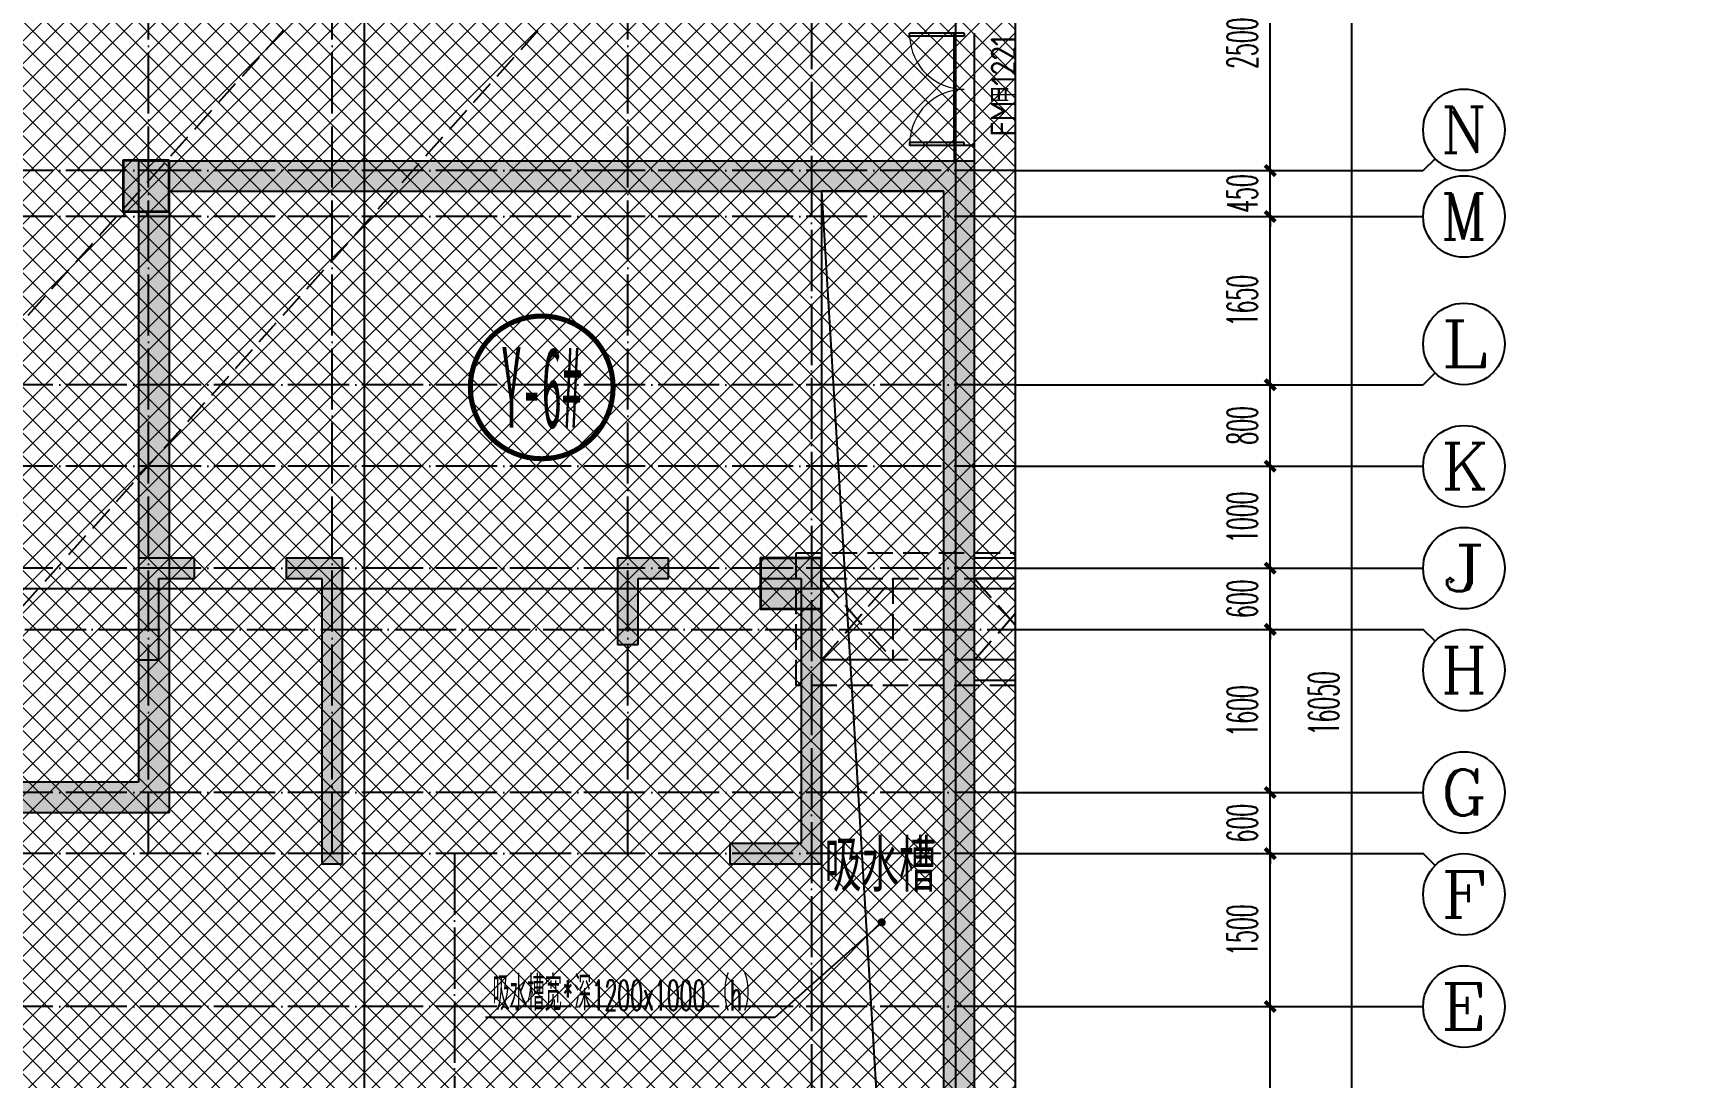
# Model space of a CAD drawing. Extents: x 27938 to 1507990, y 110129 to 923079.
# Drawn here: x 703161 to 719494, y 575631 to 585876 of the extents above; entities that cross this region are included whole.
import ezdxf
from ezdxf.enums import TextEntityAlignment as Align
from ezdxf.xclip import XClip

# ---------------------------------------------------------------- set-up
doc = ezdxf.new("R2010")
doc.units = 0
doc.header["$LTSCALE"] = 1000
doc.header["$MEASUREMENT"] = 0
doc.header["$XCLIPFRAME"] = 0
for name, pattern in [('__DASH', [0.35, 0.25, -0.1]), ('DASH', [0.35, 0.25, -0.1]), ('DOTE', [2.4200000000000004, 2, -0.2, 0.02, -0.2])]:
    doc.linetypes.add(name, pattern=pattern)
for name, color, linetype in [('----建筑底图', 8, 'Continuous'), ('0-设备用房', 1, 'Continuous'), ('A-看线', 4, 'Continuous'), ('AXIS', 3, 'Continuous'), ('AXIS_TEXT', 7, 'Continuous'), ('COLUMN', 9, 'Continuous'), ('DIM_IDEN', 67, 'Continuous'), ('DIM_LEAD', 3, 'Continuous'), ('DOOR_FIRE', 4, 'Continuous'), ('DOOR_FIRE_TEXT', 7, 'Continuous'), ('DOTE', 1, 'Continuous'), ('HS-A-墙-砖', 2, 'Continuous'), ('HS-A-墙-砼', 41, 'Continuous'), ('HS-A-留孔-顶板面', 3, 'DASH'), ('PUB_HATCH', 8, 'Continuous'), ('建-墙-填充', 8, 'Continuous')]:
    doc.layers.add(name, color=color, linetype=linetype)
doc.layers.add('填充', color=251, linetype='Continuous', lineweight=5)
doc.layers.add('砼柱', color=2, linetype='Continuous', lineweight=35)
doc.styles.add('_TCH_AXIS', font='COMPLEX', dxfattribs={"bigfont": 'GBCBIG'})
doc.styles.add('_TCH_DIM', font='SIMPLEX.shx', dxfattribs={"width": 0.7, "bigfont": 'GBCBIG.shx'})
doc.styles.add('_TCH_DIM_T3', font='SIMPLEX.shx', dxfattribs={"width": 0.4941176470588236, "bigfont": 'GBCBIG.shx'})
doc.styles.add('_TCH_LABEL', font='simhei.ttf')
doc.styles.add('_TCH_SPACE', font='SIMPLEX', dxfattribs={"height": 5, "bigfont": 'GBCBIG'})
doc.styles.add('COMPLEX', font='COMPLEX')
doc.styles.get("Standard").update_dxf_attribs({"font": 'gbenor.shx', "bigfont": 'gbcbig.shx'})
doc.dimstyles.new('_TCH_ARCH&&100', dxfattribs={"dimtxt": 297.5, "dimasz": 100, "dimexe": 250, "dimexo": 300, "dimgap": 126.25, "dimtad": 1, "dimdec": 0, "dimzin": 0, "dimdsep": 46, "dimtxsty": '_TCH_DIM_T3', "dimblk": 'ARCHTICK', "dimcen": 0.09, "dimclrt": 4, "dimazin": 2, "dimtfac": 1, "dimtdec": 0, "dimtix": 1, "dimtmove": 2, "dimatfit": 3, "dimfxl": 100, "dimtolj": 1, "dimtzin": 0, "dimarcsym": 0})

# ---------------------------------------------------------------- blocks, each defined once
blk = doc.blocks.new('GFDGFSDFGD')
at = {"layer": 'PUB_HATCH'}
for points in [[(464566.5323886855, 373023.7243817647), (464016.6169796197, 373023.7242364523), (464016.6175497696, 372023.7232685714), (464216.6167312602, 372023.7239847798), (464216.6166784351, 372823.7236273639), (464566.5323204177, 372823.7234225881)], [(465466.6143274726, 373023.7242148577), (465466.6143274726, 372823.7242148577), (465816.6143274726, 372823.7242148577), (465816.6143262736, 370023.7242154307), (466016.6143262736, 370023.7242154307), (466016.6143274726, 373023.7242148577)], [(469216.5278856933, 373023.7489891218), (468716.6142146345, 373023.7489891474), (468716.614215821, 372173.7490466764), (468916.614215821, 372173.7490466764), (468916.6142146345, 372823.7489891474), (469216.5278856932, 372823.7489891325)], [(470116.5278858056, 373023.7242363702), (470116.5400559873, 372823.7242219659), (470516.6248608171, 372823.7242150244), (470516.6271137528, 370223.7253745406), (469816.6220033753, 370223.7236638459), (469816.6219505749, 370023.7246210462), (470716.6247331647, 370023.7284206367), (470716.6245596325, 373023.7248241129)]]:
    blk.add_hatch(color=0, dxfattribs=at).paths.add_polyline_path(points)
at = {"layer": 'COLUMN', "color": 0}
for p, q in [((464566.5323886855, 373023.7243817647), (464016.6169796197, 373023.7242364523)), ((464016.6169796197, 373023.7242364523), (464016.6175497696, 372023.7232685714)), ((464566.5323204177, 372823.7234225881), (464566.5323886855, 373023.7243817647)), ((465466.6143274726, 373023.7242148577), (465466.6143274726, 372823.7242148577)), ((466016.6143274726, 373023.7242148577), (465466.6143274726, 373023.7242148577)), ((466016.6143262736, 370023.7242154307), (466016.6143274726, 373023.7242148577)), ((469216.5278856933, 373023.7489891218), (468716.6142146345, 373023.7489891474)), ((468716.6142146345, 373023.7489891474), (468716.614215821, 372173.7490466764)), ((469216.5278856932, 372823.7489891325), (469216.5278856933, 373023.7489891218)), ((470716.6245596325, 373023.7248241129), (470116.5278858056, 373023.7242363702)), ((470116.5278858056, 373023.7242363702), (470116.5400559873, 372823.7242219659)), ((470716.6247331647, 370023.7284206367), (470716.6245596325, 373023.7248241129)), ((464216.6167312602, 372023.7239847798), (464216.6166784351, 372823.7236273639)), ((464216.6166784351, 372823.7236273639), (464566.5323204177, 372823.7234225881)), ((465466.6143274726, 372823.7242148577), (465816.6143274726, 372823.7242148577)), ((465816.6143274726, 372823.7242148577), (465816.6143262736, 370023.7242154307)), ((468916.614215821, 372173.7490466764), (468916.6142146345, 372823.7489891474)), ((468916.6142146345, 372823.7489891474), (469216.5278856932, 372823.7489891325)), ((470116.5400559873, 372823.7242219659), (470516.6248608171, 372823.7242150244)), ((470516.6248608171, 372823.7242150244), (470516.6271137528, 370223.7253745406)), ((468716.614215821, 372173.7490466764), (468916.614215821, 372173.7490466764)), ((464016.6175497696, 372023.7232685714), (464216.6167312602, 372023.7239847798)), ((470516.6271137528, 370223.7253745406), (469816.6220033753, 370223.7236638459)), ((469816.6220033753, 370223.7236638459), (469816.6219505749, 370023.7246210462)), ((465816.6143262736, 370023.7242154307), (466016.6143262736, 370023.7242154307)), ((469816.6219505749, 370023.7246210462), (470716.6247331647, 370023.7284206367))]:
    blk.add_line(p, q, dxfattribs=at)
blk = doc.blocks.new('$DorLib2D$00000002')
at = {"color": 0}
for p, q in [((-0.5, -5.684341886080802e-17), (-0.5000000000000007, 0.4875)), ((-0.4750000000000007, 0.4875), (-0.5000000000000007, 0.4875)), ((-0.475, -2.842170943040401e-17), (-0.4750000000000007, 0.4875)), ((0.475, -2.842170943040401e-17), (0.4750000000000007, 0.4875)), ((0.4750000000000007, 0.4875), (0.5000000000000007, 0.4875)), ((0.5, -5.684341886080802e-17), (0.5000000000000007, 0.4875)), ((-0.5, -5.684341886080802e-17), (-0.475, -2.842170943040401e-17)), ((0.5, -5.684341886080802e-17), (0.475, -2.842170943040401e-17))]:
    blk.add_line(p, q, dxfattribs=at)
at = {"color": 0, "lineweight": 13}
for centre, start, end in [((-0.4875, -4.263256414560601e-17), 0, 88.53071641864632), ((0.4875, -4.263256414560601e-17), 91.4692835813537, 180)]:
    blk.add_arc(centre, 0.4875, start, end, dxfattribs=at)
blk = doc.blocks.new('A$C74D73064')
at = {"layer": 'PUB_HATCH'}
for points in [[(30816.76357765065, 65922.25380453607), (30366.76357765065, 65922.25380453607), (30366.76357765065, 65422.25380453607), (30816.76357765065, 65422.25380453607)], [(30516.94739256112, 65919.51078241436), (30816.94739256113, 65619.50628170629), (38416.7503843311, 65619.39226757843), (38716.75038433108, 65919.38776693784)], [(38416.7503843311, 54822.25296063867), (38716.75038433108, 54522.25296063856), (38716.75038433108, 65919.38776693784), (38416.7503843311, 65619.39226757843)], [(37216.76357765065, 62022.25380453607), (36616.76357765065, 62022.25380453607), (36616.76357765065, 61522.25380453607), (37216.76357765065, 61522.25380453607)]]:
    blk.add_hatch(color=0, dxfattribs=at).paths.add_polyline_path(points)
at = {"layer": '填充'}
h = blk.add_hatch(dxfattribs=at)
h.set_pattern_fill('ANSI37', color=0, scale=100, style=0)
h.set_pattern_definition([(45, (-58932.59737397294, 57522.26104246161), (-112.2532015133644, 112.2532015133644), []), (135, (-58932.59737397294, 57522.26104246161), (-112.2532015133644, -112.2532015133644), [])])
h.paths.add_polyline_path([(-1883.245113433339, 67422.2569481032), (-1883.252093272109, 65922.25253493642), (-4383.245926994132, 65922.25253493642), (-4383.245369886106, 63622.25836530142), (-1883.245802703255, 63622.25285050017), (-1883.24528038752, 61422.52731195209), (-6483.052808433014, 61422.52585154667), (-6483.05280949513, 58222.52356318047), (-1733.246660446981, 58222.52356434404), (-1733.24626368488, 57522.26107485557), (966.753737372579, 57522.26107486594), (966.756026635645, 59622.3238344139), (1116.760784007143, 59622.18834295194), (1116.758494829061, 61422.38938027527), (1116.757451275247, 61422.50371264853), (1116.764397479943, 67422.25361470424)], flags=16)
h.paths.add_polyline_path([(28617.14278763864, 63622.25619117322), (28617.14160993224, 65922.25169613352), (26117.14164649148, 65922.25689576706), (26117.1416480873, 67422.25584840844), (23117.14164120343, 67422.25584840844), (23116.79998006136, 61422.52643550967), (18516.80651622411, 61422.52497610822), (18516.80691676997, 58222.52649465378), (23266.79900160988, 58222.52649481338), (23266.798996764, 57522.26019841316), (25966.79899782146, 57522.26019842352), (25966.79899781779, 59622.25636482809), (26416.80034948542, 59622.25741134246), (26416.80034957407, 61422.52504180919), (26116.80271172413, 61422.50283620611), (26117.14164410619, 63622.25626530824)], flags=16)
h.paths.add_polyline_path([(-14883.24656480824, 70322.2568880918), (39116.74030273309, 70322.2568880918), (39116.74030273309, 50822.25688926864), (-14883.24656480824, 50822.25688926864)])
at = {"layer": '建-墙-填充'}
for points in [[(30816.94739256113, 65619.50628170629), (30516.94739256112, 65919.51078241436), (30516.94739256112, 59822.25688808656), (30816.94739256114, 59522.25688808658)], [(30816.94739256114, 59522.25688808658), (30516.94739256112, 59822.25688808656), (25766.75315446724, 59822.25688808656), (26066.75315446731, 59522.25688808657)]]:
    blk.add_hatch(color=0, dxfattribs=at).paths.add_polyline_path(points)
at = {"color": 0}
blk.add_lwpolyline([(-14883.24656480824, 70322.2568880918), (39116.74030273309, 70322.2568880918), (39116.74030273309, 50822.25688926864), (-14883.24656480824, 50822.25688926864)], close=True, dxfattribs=at)
at = {"layer": 'A-看线', "color": 0, "linetype": 'ByBlock'}
blk.add_lwpolyline([(38416.75956273824, 65619.41500267561), (37216.75956273824, 65619.41500267561), (37216.7476201891, 54822.24419123679), (38416.74761840131, 54822.24419123679)], close=True, dxfattribs=at)
blk.add_lwpolyline([(37216.75956273824, 65619.41500267561), (37854.7963648939, 55130.72690042388), (38416.74761840119, 54823.24419135787)], dxfattribs=at)
at = {"layer": 'DIM_IDEN', "color": 0, "const_width": 50}
blk.add_lwpolyline([(35172.20118021767, 63695.75163025106, 1), (33772.20118021767, 63695.75163025106, 1)], format="xyb", close=True, dxfattribs=at)
at = {"layer": 'DIM_LEAD', "color": 0, "linetype": 'ByBlock'}
for p, q in [((37806.53225074871, 58448.1311980657), (36759.06348740379, 57513.64130969194)), ((36759.06348740379, 57513.64130969194), (33919.42383836032, 57513.64130969194))]:
    blk.add_line(p, q, dxfattribs=at)
at = {"layer": 'DIM_LEAD', "color": 0, "linetype": 'ByBlock', "const_width": 40}
blk.add_lwpolyline([(37821.45631212884, 58461.44556594113, 1), (37791.60818936859, 58434.81683019028, 1)], format="xyb", close=True, dxfattribs=at)
at = {"layer": 'DOOR_FIRE', "color": 0}
for p, q in [((38516.7503843318, 66069.22633582202), (38516.7503843318, 67169.22633582202)), ((38716.7503843318, 66069.22633582202), (38716.7503843318, 67169.22633582202))]:
    blk.add_line(p, q, dxfattribs=at)
at = {"layer": 'DOTE', "color": 0}
for p, q in [((32730.03510113072, 128076.6066358479), (32730.03510113072, 3986.254199284827)), ((38530.0351011306, 128076.6066358479), (38530.0351011306, 3986.254199284827)), ((186069.1586907371, 61719.25646165141), (-82096.49317365023, 61719.25646165141))]:
    blk.add_line(p, q, dxfattribs=at)
at = {"layer": 'HS-A-墙-砖', "color": 0}
for p, q in [((38716.75038433178, 66069.22633582175), (38516.75038433162, 66069.22633582175)), ((38516.75038433162, 66069.22633582175), (38516.7503843318, 65919.387766939)), ((38716.7503843318, 65919.387766939), (38716.75038433178, 66069.22633582175)), ((38516.7503843318, 65919.387766939), (38716.7503843318, 65919.387766939)), ((39616.68672867333, 62022.25298262438), (38716.7503843311, 62022.25298262422)), ((38716.7503843311, 61822.25298262422), (38716.7503843311, 62022.25298262422)), ((39416.68672867325, 61822.25298262381), (38716.7503843311, 61822.25298262422)), ((39416.68672867325, 61022.25898855524), (38716.7503843311, 61022.25898855564)), ((38716.7503843311, 60822.25898855564), (38716.7503843311, 61022.25898855564)), ((39616.68672867333, 60822.25898855526), (38716.7503843311, 60822.25898855564))]:
    blk.add_line(p, q, dxfattribs=at)
at = {"layer": 'HS-A-墙-砼', "color": 0}
for p, q in [((30516.94739256112, 65919.51078241436), (30516.94739256112, 59822.25688808656)), ((30516.94739256112, 65919.51078241436), (38716.75038433108, 65919.38776693784)), ((38716.75038433108, 54522.25296063856), (38716.75038433108, 65919.38776693784)), ((30816.94739256113, 65619.50628170629), (30816.94739256114, 59522.25688808658)), ((30816.94739256113, 65619.50628170629), (38416.7503843311, 65619.39226757843)), ((38416.7503843311, 54822.25296063867), (38416.7503843311, 65619.39226757843)), ((30516.94739256112, 59822.25688808656), (25766.75315446724, 59822.25688808656)), ((30816.94739256114, 59522.25688808658), (26066.75315446731, 59522.25688808657))]:
    blk.add_line(p, q, dxfattribs=at)
at = {"layer": 'HS-A-留孔-顶板面', "color": 0}
for points in [[(36966.78146155411, 62072.23897288041), (39666.68672867271, 62072.23897288041), (39666.68672867271, 60772.25898853561), (36966.78146155411, 60772.25898853561)], [(37216.78146155411, 61822.23897288041), (39416.68672867271, 61822.23897288041), (39416.68672867271, 61022.25898853561), (37216.78146155411, 61022.25898853561)]]:
    blk.add_lwpolyline(points, close=True, dxfattribs=at)
for points in [[(37216.78146155411, 61822.23897288041), (37916.66875982238, 61822.25298262341), (37916.79288340546, 61022.2529887862), (37216.78146155411, 61022.2529887862), (37216.78146155411, 61822.23897288041), (37916.79288340546, 61022.2529887862), (37216.78146155411, 61022.2529887862), (37916.66875982238, 61822.25298262341)], [(38716.74835083587, 61822.24497263855), (39416.63564910414, 61822.25898238167), (39416.75977268722, 61022.25898854434), (38716.74835083587, 61022.25898854434), (38716.74835083587, 61822.24497263855), (39416.75977268722, 61022.25898854434), (38716.74835083587, 61022.25898854434), (39416.63564910414, 61822.25898238167)]]:
    blk.add_lwpolyline(points, dxfattribs=at)
at = {"layer": 'PUB_HATCH', "color": 0}
for points in [[(30816.76357765065, 65922.25380453607), (30366.76357765065, 65922.25380453607), (30366.76357765065, 65422.25380453607), (30816.76357765065, 65422.25380453607)], [(37216.76357765065, 62022.25380453607), (36616.76357765065, 62022.25380453607), (36616.76357765065, 61522.25380453607), (37216.76357765065, 61522.25380453607)]]:
    blk.add_lwpolyline(points, close=True, dxfattribs=at)
at = {"layer": '砼柱', "color": 0, "lineweight": 35}
for points in [[(30816.76357765065, 65922.25380453607), (30366.76357765065, 65922.25380453607), (30366.76357765065, 65422.25380453607), (30816.76357765065, 65422.25380453607)], [(37216.76357765065, 62022.25380453607), (36616.76357765065, 62022.25380453607), (36616.76357765065, 61522.25380453607), (37216.76357765065, 61522.25380453607)]]:
    blk.add_lwpolyline(points, close=True, dxfattribs=at)
at = {"color": 169}
blk.add_blockref('GFDGFSDFGD', (-433499.8252640743, -311001.4679434196), dxfattribs=at)
at = {"layer": 'DOOR_FIRE', "color": 169, "xscale": 1100, "yscale": 1100, "zscale": 200, "rotation": 90}
blk.add_blockref('$DorLib2D$00000002', (38616.7503843318, 66619.22633582202), dxfattribs=at)
at = {"layer": '0-设备用房', "color": 0, "style": '_TCH_SPACE'}
blk.add_text('吸水槽', height=506.3829787234042, dxfattribs=at).set_placement((37245.25269176194, 58749.31928868301))
at = {"layer": 'DIM_IDEN', "color": 0, "style": '_TCH_LABEL', "width": 0.3476562500000012}
blk.add_text('Y-6#', height=791.9595949289333, dxfattribs=at).set_placement((34076.2213827532, 63299.7718327866), (34868.18097768214, 63299.7718327866), align=Align.FIT)
at = {"layer": 'DIM_LEAD', "color": 0, "linetype": 'ByBlock', "style": '_TCH_DIM'}
for s, height, width, p in [('吸水槽宽', 337.5886524822695, 0.7, (33989.42383836032, 57583.64130969194)), ('*', 297.5, 0.4941176470588236, (34677.50894474329, 57583.64130969194)), ('深', 337.5886524822695, 0.7, (34789.50894474329, 57583.64130969194)), ('1200x1000', 297.5, 0.4941176470588236, (34961.53022133904, 57583.64130969194)), ('（', 337.5886524822695, 0.7, (36144.53022133904, 57583.64130969194)), ('h', 297.5, 0.4941176470588236, (36316.55149793479, 57583.64130969194)), ('）', 337.5886524822695, 0.7, (36449.55149793479, 57583.64130969194))]:
    blk.add_text(s, height=height, dxfattribs=dict(at, width=width)).set_placement(p)
at = {"layer": 'DOOR_FIRE_TEXT', "color": 0}
for s, height, p in [('1221', 245, (39120.88123101497, 66654.19530745324)), ('FM', 245, (39120.88123101497, 66155.50736419082)), ('甲', 236.3120567375886, (39120.88123101497, 66482.1740308575))]:
    blk.add_text(s, height=height, rotation=90, dxfattribs=at).set_placement(p)
blk = doc.blocks.new('HFHFTHFD')
at = {"layer": 'DOTE', "color": 0, "linetype": 'DOTE', "ltscale": 0.3}
for p, q in [((464116.57870278, 601748.8100473222), (464116.5787021944, 612948.8100463543)), ((465916.5787028704, 601748.8100473222), (465916.5787028704, 612948.8100463543)), ((468816.5787029798, 601748.8100391305), (468816.5787029798, 612948.8100463543)), ((470616.5787020952, 612948.8100463543), (470616.5787020951, 593448.8100475312)), ((472616.5787020951, 608448.8100463543), (418616.5787028495, 608448.8100463543)), ((472616.5787020951, 607998.8100463543), (418616.5787028495, 607998.8100463543)), ((472616.5787020951, 606348.8100465569), (418616.5787028495, 606348.8100465569)), ((472616.5787020951, 605548.8100406288), (418616.5787028495, 605548.8100406289)), ((472616.5787020951, 604548.8100471114), (418616.5787028495, 604548.8100471116)), ((418616.5787028495, 603949.0803176122), (472616.5787020951, 603949.0802720234)), ((472616.5787020951, 602348.8100463724), (418616.5787028495, 602348.8100463726)), ((472616.5787020951, 601748.8100473221), (418616.5787028495, 601748.8100473222)), ((467116.5787022669, 601748.8100392178), (467116.5787022669, 593448.8100475312)), ((472616.5787020951, 600248.810045596), (418616.5787028495, 600248.8100466327))]:
    blk.add_line(p, q, dxfattribs=at)
blk = doc.blocks.new('_ArchTick')
at = {"color": 0, "linetype": 'ByBlock', "const_width": 0.4}
blk.add_lwpolyline([(-0.5, -0.5), (0.5, 0.5)], dxfattribs=at)
blk = doc.blocks.new('*D327')
at = {"layer": 'AXIS', "color": 0, "lineweight": -2}
for p, q in [((713091.7965463169, 576328.9224849804), (715541.7965463169, 576328.9224849804)), ((715291.7965463169, 573328.9224858775), (715291.7965463169, 576328.9224849804)), ((713091.7965463169, 573328.9224858775), (715541.7965463169, 573328.9224858775))]:
    blk.add_line(p, q, dxfattribs=at)
at = {"layer": 'Defpoints', "color": 0}
for p in [(712791.7965463169, 576328.9224849804), (715291.7965463169, 576328.9224849804), (712791.7965463169, 573328.9224858775)]:
    blk.add_point(p, dxfattribs=at)
at = {"layer": 'AXIS', "color": 0, "lineweight": -2, "xscale": 100, "yscale": 100, "zscale": 100}
for p, rotation in [((715291.7965463169, 576328.9224849804), 90), ((715291.7965463169, 573328.9224858775), 270)]:
    blk.add_blockref('_ArchTick', p, dxfattribs=dict(at, rotation=rotation))
at = {"layer": 'AXIS', "color": 4, "insert": (715016.7965463168, 574828.9224854291), "char_height": 297.5, "attachment_point": 5, "rotation": 90, "style": '_TCH_DIM_T3'}
blk.add_mtext('\\A1;3000', dxfattribs=at)
blk = doc.blocks.new('*D328')
at = {"layer": 'AXIS', "color": 0, "lineweight": -2}
for p, q in [((713091.7965463169, 577828.9224856698), (715541.7965463169, 577828.9224856698)), ((715291.7965463169, 576328.9224849804), (715291.7965463169, 577828.9224856698)), ((713091.7965463169, 576328.9224849804), (715541.7965463169, 576328.9224849804))]:
    blk.add_line(p, q, dxfattribs=at)
at = {"layer": 'Defpoints', "color": 0}
for p in [(712791.7965463169, 577828.9224856698), (715291.7965463169, 577828.9224856698), (712791.7965463169, 576328.9224849804)]:
    blk.add_point(p, dxfattribs=at)
at = {"layer": 'AXIS', "color": 0, "lineweight": -2, "xscale": 100, "yscale": 100, "zscale": 100}
for p, rotation in [((715291.7965463169, 577828.9224856698), 90), ((715291.7965463169, 576328.9224849804), 270)]:
    blk.add_blockref('_ArchTick', p, dxfattribs=dict(at, rotation=rotation))
at = {"layer": 'AXIS', "color": 4, "insert": (715016.7965463168, 577078.9224853253), "char_height": 297.5, "attachment_point": 5, "rotation": 90, "style": '_TCH_DIM_T3'}
blk.add_mtext('\\A1;1500', dxfattribs=at)
blk = doc.blocks.new('*D329')
at = {"layer": 'AXIS', "color": 0, "lineweight": -2}
for p, q in [((715291.7965463169, 578428.9224847201), (715291.7965463169, 578528.9224847201)), ((713091.7965463169, 578428.9224847201), (715541.7965463169, 578428.9224847201)), ((715291.7965463169, 577828.9224856698), (715291.7965463169, 578428.9224847201)), ((713091.7965463169, 577828.9224856698), (715541.7965463169, 577828.9224856698)), ((715291.7965463169, 577828.9224856698), (715291.7965463169, 577728.9224856698))]:
    blk.add_line(p, q, dxfattribs=at)
at = {"layer": 'Defpoints', "color": 0}
for p in [(712791.7965463169, 578428.9224847201), (715291.7965463169, 578428.9224847201), (712791.7965463169, 577828.9224856698)]:
    blk.add_point(p, dxfattribs=at)
at = {"layer": 'AXIS', "color": 0, "lineweight": -2, "xscale": 100, "yscale": 100, "zscale": 100}
for p, rotation in [((715291.7965463169, 578428.9224847201), 270), ((715291.7965463169, 577828.9224856698), 90)]:
    blk.add_blockref('_ArchTick', p, dxfattribs=dict(at, rotation=rotation))
at = {"layer": 'AXIS', "color": 4, "insert": (715016.7965463168, 578128.9224851951), "char_height": 297.5, "attachment_point": 5, "rotation": 90, "style": '_TCH_DIM_T3'}
blk.add_mtext('\\A1;600', dxfattribs=at)
blk = doc.blocks.new('*D330')
at = {"layer": 'AXIS', "color": 0, "lineweight": -2}
for p, q in [((713091.7965463169, 580029.1927559597), (715541.7965463169, 580029.1927559597)), ((715291.7965463169, 578428.9224847201), (715291.7965463169, 580029.1927559597)), ((713091.7965463169, 578428.9224847201), (715541.7965463169, 578428.9224847201))]:
    blk.add_line(p, q, dxfattribs=at)
at = {"layer": 'Defpoints', "color": 0}
for p in [(712791.7965463169, 580029.1927559597), (715291.7965463169, 580029.1927559597), (712791.7965463169, 578428.9224847201)]:
    blk.add_point(p, dxfattribs=at)
at = {"layer": 'AXIS', "color": 0, "lineweight": -2, "xscale": 100, "yscale": 100, "zscale": 100}
for p, rotation in [((715291.7965463169, 580029.1927559597), 90), ((715291.7965463169, 578428.9224847201), 270)]:
    blk.add_blockref('_ArchTick', p, dxfattribs=dict(at, rotation=rotation))
at = {"layer": 'AXIS', "color": 4, "insert": (715016.7965463168, 579229.05762034), "char_height": 297.5, "attachment_point": 5, "rotation": 90, "style": '_TCH_DIM_T3'}
blk.add_mtext('\\A1;1600', dxfattribs=at)
blk = doc.blocks.new('*D331')
at = {"layer": 'AXIS', "color": 0, "lineweight": -2}
for p, q in [((715291.7965463169, 580628.922485459), (715291.7965463169, 580728.922485459)), ((713091.7965463169, 580628.922485459), (715541.7965463169, 580628.922485459)), ((715291.7965463169, 580029.1927559597), (715291.7965463169, 580628.922485459)), ((713091.7965463169, 580029.1927559597), (715541.7965463169, 580029.1927559597)), ((715291.7965463169, 580029.1927559597), (715291.7965463169, 579929.1927559597))]:
    blk.add_line(p, q, dxfattribs=at)
at = {"layer": 'Defpoints', "color": 0}
for p in [(712791.7965463169, 580628.922485459), (715291.7965463169, 580628.922485459), (712791.7965463169, 580029.1927559597)]:
    blk.add_point(p, dxfattribs=at)
at = {"layer": 'AXIS', "color": 0, "lineweight": -2, "xscale": 100, "yscale": 100, "zscale": 100}
for p, rotation in [((715291.7965463169, 580628.922485459), 270), ((715291.7965463169, 580029.1927559597), 90)]:
    blk.add_blockref('_ArchTick', p, dxfattribs=dict(at, rotation=rotation))
at = {"layer": 'AXIS', "color": 4, "insert": (715016.7965463168, 580329.0576207095), "char_height": 297.5, "attachment_point": 5, "rotation": 90, "style": '_TCH_DIM_T3'}
blk.add_mtext('\\A1;600', dxfattribs=at)
blk = doc.blocks.new('*D332')
at = {"layer": 'AXIS', "color": 0, "lineweight": -2}
for p, q in [((713091.7965463169, 581628.9224789764), (715541.7965463169, 581628.9224789764)), ((715291.7965463169, 580628.922485459), (715291.7965463169, 581628.9224789764)), ((713091.7965463169, 580628.922485459), (715541.7965463169, 580628.922485459))]:
    blk.add_line(p, q, dxfattribs=at)
at = {"layer": 'Defpoints', "color": 0}
for p in [(712791.7965463169, 581628.9224789764), (715291.7965463169, 581628.9224789764), (712791.7965463169, 580628.922485459)]:
    blk.add_point(p, dxfattribs=at)
at = {"layer": 'AXIS', "color": 0, "lineweight": -2, "xscale": 100, "yscale": 100, "zscale": 100}
for p, rotation in [((715291.7965463169, 581628.9224789764), 90), ((715291.7965463169, 580628.922485459), 270)]:
    blk.add_blockref('_ArchTick', p, dxfattribs=dict(at, rotation=rotation))
at = {"layer": 'AXIS', "color": 4, "insert": (715016.7965463168, 581128.9224822179), "char_height": 297.5, "attachment_point": 5, "rotation": 90, "style": '_TCH_DIM_T3'}
blk.add_mtext('\\A1;1000', dxfattribs=at)
blk = doc.blocks.new('*D333')
at = {"layer": 'AXIS', "color": 0, "lineweight": -2}
for p, q in [((713091.7965463169, 582428.9224849062), (715541.7965463169, 582428.9224849062)), ((715291.7965463169, 581628.9224789764), (715291.7965463169, 582428.9224849062)), ((713091.7965463169, 581628.9224789764), (715541.7965463169, 581628.9224789764))]:
    blk.add_line(p, q, dxfattribs=at)
at = {"layer": 'Defpoints', "color": 0}
for p in [(712791.7965463169, 582428.9224849062), (715291.7965463169, 582428.9224849062), (712791.7965463169, 581628.9224789764)]:
    blk.add_point(p, dxfattribs=at)
at = {"layer": 'AXIS', "color": 0, "lineweight": -2, "xscale": 100, "yscale": 100, "zscale": 100}
for p, rotation in [((715291.7965463169, 582428.9224849062), 90), ((715291.7965463169, 581628.9224789764), 270)]:
    blk.add_blockref('_ArchTick', p, dxfattribs=dict(at, rotation=rotation))
at = {"layer": 'AXIS', "color": 4, "insert": (715016.7965463168, 582028.9224819414), "char_height": 297.5, "attachment_point": 5, "rotation": 90, "style": '_TCH_DIM_T3'}
blk.add_mtext('\\A1;800', dxfattribs=at)
blk = doc.blocks.new('*D334')
at = {"layer": 'AXIS', "color": 0, "lineweight": -2}
for p, q in [((713091.7965463169, 584078.9224847022), (715541.7965463169, 584078.9224847022)), ((715291.7965463169, 582428.9224849062), (715291.7965463169, 584078.9224847022)), ((713091.7965463169, 582428.9224849062), (715541.7965463169, 582428.9224849062))]:
    blk.add_line(p, q, dxfattribs=at)
at = {"layer": 'Defpoints', "color": 0}
for p in [(712791.7965463169, 584078.9224847022), (715291.7965463169, 584078.9224847022), (712791.7965463169, 582428.9224849062)]:
    blk.add_point(p, dxfattribs=at)
at = {"layer": 'AXIS', "color": 0, "lineweight": -2, "xscale": 100, "yscale": 100, "zscale": 100}
for p, rotation in [((715291.7965463169, 584078.9224847022), 90), ((715291.7965463169, 582428.9224849062), 270)]:
    blk.add_blockref('_ArchTick', p, dxfattribs=dict(at, rotation=rotation))
at = {"layer": 'AXIS', "color": 4, "insert": (715016.7965463168, 583253.9224848043), "char_height": 297.5, "attachment_point": 5, "rotation": 90, "style": '_TCH_DIM_T3'}
blk.add_mtext('\\A1;1650', dxfattribs=at)
blk = doc.blocks.new('*D335')
at = {"layer": 'AXIS', "color": 0, "lineweight": -2}
for p, q in [((715291.7965463169, 584528.922484702), (715291.7965463169, 584628.922484702)), ((713091.7965463169, 584528.922484702), (715541.7965463169, 584528.922484702)), ((715291.7965463169, 584078.9224847022), (715291.7965463169, 584528.922484702)), ((713091.7965463169, 584078.9224847022), (715541.7965463169, 584078.9224847022)), ((715291.7965463169, 584078.9224847022), (715291.7965463169, 583978.9224847022))]:
    blk.add_line(p, q, dxfattribs=at)
at = {"layer": 'Defpoints', "color": 0}
for p in [(712791.7965463169, 584528.922484702), (715291.7965463169, 584528.922484702), (712791.7965463169, 584078.9224847022)]:
    blk.add_point(p, dxfattribs=at)
at = {"layer": 'AXIS', "color": 0, "lineweight": -2, "xscale": 100, "yscale": 100, "zscale": 100}
for p, rotation in [((715291.7965463169, 584528.922484702), 270), ((715291.7965463169, 584078.9224847022), 90)]:
    blk.add_blockref('_ArchTick', p, dxfattribs=dict(at, rotation=rotation))
at = {"layer": 'AXIS', "color": 4, "insert": (715016.7965463168, 584303.9224847022), "char_height": 297.5, "attachment_point": 5, "rotation": 90, "style": '_TCH_DIM_T3'}
blk.add_mtext('\\A1;450', dxfattribs=at)
blk = doc.blocks.new('*D336')
at = {"layer": 'AXIS', "color": 0, "lineweight": -2}
for p, q in [((713091.7965463169, 587028.922484702), (715541.7965463169, 587028.922484702)), ((715291.7965463169, 584528.922484702), (715291.7965463169, 587028.922484702)), ((713091.7965463169, 584528.922484702), (715541.7965463169, 584528.922484702))]:
    blk.add_line(p, q, dxfattribs=at)
at = {"layer": 'Defpoints', "color": 0}
for p in [(712791.7965463169, 587028.922484702), (715291.7965463169, 587028.922484702), (712791.7965463169, 584528.922484702)]:
    blk.add_point(p, dxfattribs=at)
at = {"layer": 'AXIS', "color": 0, "lineweight": -2, "xscale": 100, "yscale": 100, "zscale": 100}
for p, rotation in [((715291.7965463169, 587028.922484702), 90), ((715291.7965463169, 584528.922484702), 270)]:
    blk.add_blockref('_ArchTick', p, dxfattribs=dict(at, rotation=rotation))
at = {"layer": 'AXIS', "color": 4, "insert": (715016.7965463168, 585778.9224847021), "char_height": 297.5, "attachment_point": 5, "rotation": 90, "style": '_TCH_DIM_T3'}
blk.add_mtext('\\A1;2500', dxfattribs=at)
blk = doc.blocks.new('*D338')
at = {"layer": 'AXIS', "color": 0, "lineweight": -2}
for p, q in [((713091.7965463169, 587328.9211791714), (716341.7965463169, 587328.9211791714)), ((716091.7965463169, 571278.922485879), (716091.7965463169, 587328.9211791714)), ((713091.7965463169, 571278.922485879), (716341.7965463169, 571278.922485879))]:
    blk.add_line(p, q, dxfattribs=at)
at = {"layer": 'Defpoints', "color": 0}
for p in [(712791.7965463169, 587328.9211791714), (716091.7965463169, 587328.9211791714), (712791.7965463169, 571278.922485879)]:
    blk.add_point(p, dxfattribs=at)
at = {"layer": 'AXIS', "color": 0, "lineweight": -2, "xscale": 100, "yscale": 100, "zscale": 100}
for p, rotation in [((716091.7965463169, 587328.9211791714), 90), ((716091.7965463169, 571278.922485879), 270)]:
    blk.add_blockref('_ArchTick', p, dxfattribs=dict(at, rotation=rotation))
at = {"layer": 'AXIS', "color": 4, "insert": (715816.7965463168, 579303.9218325254), "char_height": 297.5, "attachment_point": 5, "rotation": 90, "style": '_TCH_DIM_T3'}
blk.add_mtext('\\A1;16050', dxfattribs=at)
blk = doc.blocks.new('_AXISO')
at = {"color": 0}
blk.add_circle((0, 0), 0.5, dxfattribs=at)
at = {"layer": 'AXIS_TEXT', "color": 0, "style": 'COMPLEX', "width": 1.041666666666667}
blk.add_attdef('A', text='', height=0.56, dxfattribs=at).set_placement((-0.25, -0.28), (0.25, -0.28), align=Align.FIT)

msp = doc.modelspace()

# ---------------------------------------------------------------- linework, layer by layer
at = {"color": 8, "linetype": '__DASH'}
for p, q in [((697041.7951345929, 576328.92249852), (714364.4258180509, 595682.9579922287)), ((699541.9908008686, 576328.92249852), (716864.6214843265, 595682.9579922287))]:
    msp.add_line(p, q, dxfattribs=at)
at = {"layer": 'AXIS', "color": 8}
for p, q in [((716908.9538338423, 584646.0797722273), (716791.7965463169, 584528.922484702)), ((712791.7965463169, 584528.922484702), (716791.7965463169, 584528.922484702)), ((712791.7965463169, 584078.922484702), (716791.7965463169, 584078.922484702)), ((716908.9538338423, 582546.0797724318), (716791.7965463169, 582428.9224849064)), ((712791.7965463169, 582428.9224849064), (716791.7965463169, 582428.9224849064)), ((712791.7965463169, 581628.922478978), (716791.7965463169, 581628.922478978)), ((712791.7965463169, 580628.9224854591), (716791.7965463169, 580628.9224854591)), ((712791.7965469077, 580029.1927559599), (716791.7965469077, 580029.1927559599)), ((716908.9538344331, 579912.0354684346), (716791.7965469077, 580029.1927559599)), ((712791.7965463169, 578428.9224847201), (716791.7965463169, 578428.9224847201)), ((712791.7965463169, 577828.9224856701), (716791.7965463169, 577828.9224856701)), ((716908.9538338423, 577711.7651981447), (716791.7965463169, 577828.9224856701)), ((712791.7965463073, 576328.9224849804), (716791.7965463073, 576328.9224849804))]:
    msp.add_line(p, q, dxfattribs=at)

# ---------------------------------------------------------------- block references
at = {"layer": '----建筑底图', "color": 169}
ref = msp.add_blockref('A$C74D73064', (673675.0431119021, 518706.6655966103), dxfattribs=at)
XClip(ref).set_block_clipping_path([(-14883.246564808185, 50822.2568892687), (39116.74030273309, 70322.2568880918)])
at = {"layer": '----建筑底图', "color": 8}
msp.add_blockref('GFDGFSDFGD', (240175.2178478277, 207705.1976531908), dxfattribs=at)
at = {"color": 169}
msp.add_blockref('HFHFTHFD', (240175.2178442443, -23919.88756165234), dxfattribs=at)
at = {"layer": 'AXIS', "color": 8}
ref = msp.add_blockref('_AXISO', (717191.7965463169, 584928.922484702), dxfattribs=dict(at, xscale=800, yscale=800, zscale=800))
ref.add_attrib('A', 'N', dxfattribs={"layer": 'AXIS_TEXT', "color": 8, "ltscale": 0.5, "height": 452.5483399593904, "style": '_TCH_AXIS', "width": 1.105263157894923}).set_placement((716965.5223763372, 584702.6483147222), (717418.0707162967, 584702.6483147222), align=Align.FIT)
ref = msp.add_blockref('_AXISO', (717191.7965463169, 584078.922484702), dxfattribs=dict(at, xscale=800, yscale=800, zscale=800))
ref.add_attrib('A', 'M', dxfattribs={"layer": 'AXIS_TEXT', "color": 8, "ltscale": 0.5, "height": 452.5483399593904, "style": '_TCH_AXIS'}).set_placement((716965.5223763372, 583852.6483147222), (717418.0707162967, 583852.6483147222), align=Align.FIT)
ref = msp.add_blockref('_AXISO', (717191.7965463169, 582828.9224849064), dxfattribs=dict(at, xscale=800, yscale=800, zscale=800))
ref.add_attrib('A', 'L', dxfattribs={"layer": 'AXIS_TEXT', "color": 8, "ltscale": 0.5, "height": 452.5483399593904, "style": '_TCH_AXIS', "width": 1.400000000000236}).set_placement((716965.5223763372, 582602.6483149267), (717418.0707162967, 582602.6483149267), align=Align.FIT)
ref = msp.add_blockref('_AXISO', (717191.7965463169, 581628.922478978), dxfattribs=dict(at, xscale=800, yscale=800, zscale=800))
ref.add_attrib('A', 'K', dxfattribs={"layer": 'AXIS_TEXT', "color": 8, "ltscale": 0.5, "height": 452.5483399593904, "style": '_TCH_AXIS', "width": 1.105263157894923}).set_placement((716965.5223763372, 581402.6483089983), (717418.0707162967, 581402.6483089983), align=Align.FIT)
ref = msp.add_blockref('_AXISO', (717191.7965463169, 580628.9224854591), dxfattribs=dict(at, xscale=800, yscale=800, zscale=800))
ref.add_attrib('A', 'J', dxfattribs={"layer": 'AXIS_TEXT', "color": 8, "ltscale": 0.5, "height": 452.5483399593904, "style": '_TCH_AXIS', "width": 1.909090909091232}).set_placement((716965.5223763372, 580402.6483154794), (717418.0707162967, 580402.6483154794), align=Align.FIT)
ref = msp.add_blockref('_AXISO', (717191.7965469077, 579629.1927559599), dxfattribs=dict(at, xscale=800, yscale=800, zscale=800))
ref.add_attrib('A', 'H', dxfattribs={"layer": 'AXIS_TEXT', "color": 8, "ltscale": 0.5, "height": 452.5483399593904, "style": '_TCH_AXIS', "width": 1.050000000000177}).set_placement((716965.522376928, 579402.9185859802), (717418.0707168875, 579402.9185859802), align=Align.FIT)
ref = msp.add_blockref('_AXISO', (717191.7965463169, 578428.9224847201), dxfattribs=dict(at, xscale=800, yscale=800, zscale=800))
ref.add_attrib('A', 'G', dxfattribs={"layer": 'AXIS_TEXT', "color": 8, "ltscale": 0.5, "height": 452.5483399593904, "style": '_TCH_AXIS', "width": 1.166666666666864}).set_placement((716965.5223763372, 578202.6483147404), (717418.0707162967, 578202.6483147404), align=Align.FIT)
ref = msp.add_blockref('_AXISO', (717191.7965463169, 577428.9224856701), dxfattribs=dict(at, xscale=800, yscale=800, zscale=800))
ref.add_attrib('A', 'F', dxfattribs={"layer": 'AXIS_TEXT', "color": 8, "ltscale": 0.5, "height": 452.5483399593904, "style": '_TCH_AXIS', "width": 1.312500000000222}).set_placement((716965.5223763372, 577202.6483156903), (717418.0707162967, 577202.6483156903), align=Align.FIT)
ref = msp.add_blockref('_AXISO', (717191.7965463073, 576328.9224849804), dxfattribs=dict(at, xscale=800, yscale=800, zscale=800))
ref.add_attrib('A', 'E', dxfattribs={"layer": 'AXIS_TEXT', "color": 8, "ltscale": 0.5, "height": 452.5483399593904, "style": '_TCH_AXIS', "width": 1.312500000000222}).set_placement((716965.5223763275, 576102.6483150007), (717418.070716287, 576102.6483150007), align=Align.FIT)

# ---------------------------------------------------------------- dimensions: what is measured, and where the dimension line sits
for p1, p2, distance, picture, middle in [((712791.7965463169, 571278.922485879), (712791.7965463169, 587328.9211791714), -3300, '*D338', (715816.7965463168, 579303.9218325254)), ((712791.7965463169, 584528.922484702), (712791.7965463169, 587028.922484702), -2500, '*D336', (715016.7965463168, 585778.9224847021)), ((712791.7965463169, 584078.9224847022), (712791.7965463169, 584528.922484702), -2500, '*D335', (715016.7965463168, 584303.9224847022)), ((712791.7965463169, 582428.9224849062), (712791.7965463169, 584078.9224847022), -2500, '*D334', (715016.7965463168, 583253.9224848043)), ((712791.7965463169, 581628.9224789764), (712791.7965463169, 582428.9224849062), -2500, '*D333', (715016.7965463168, 582028.9224819414)), ((712791.7965463169, 580628.922485459), (712791.7965463169, 581628.9224789764), -2500, '*D332', (715016.7965463168, 581128.9224822179)), ((712791.7965463169, 580029.1927559597), (712791.7965463169, 580628.922485459), -2500, '*D331', (715016.7965463168, 580329.0576207095)), ((712791.7965463169, 578428.9224847201), (712791.7965463169, 580029.1927559597), -2500, '*D330', (715016.7965463168, 579229.05762034)), ((712791.7965463169, 577828.9224856698), (712791.7965463169, 578428.9224847201), -2500, '*D329', (715016.7965463168, 578128.9224851951)), ((712791.7965463169, 576328.9224849804), (712791.7965463169, 577828.9224856698), -2500, '*D328', (715016.7965463168, 577078.9224853253)), ((712791.7965463169, 573328.9224858775), (712791.7965463169, 576328.9224849804), -2500, '*D327', (715016.7965463168, 574828.9224854291))]:
    dim = msp.add_aligned_dim(p1=p1, p2=p2, distance=distance, dimstyle='_TCH_ARCH&&100', dxfattribs=at)
    dim.commit()
    dim.dimension.update_dxf_attribs({"geometry": picture, "text_midpoint": middle})

doc.saveas('drawing.dxf')
